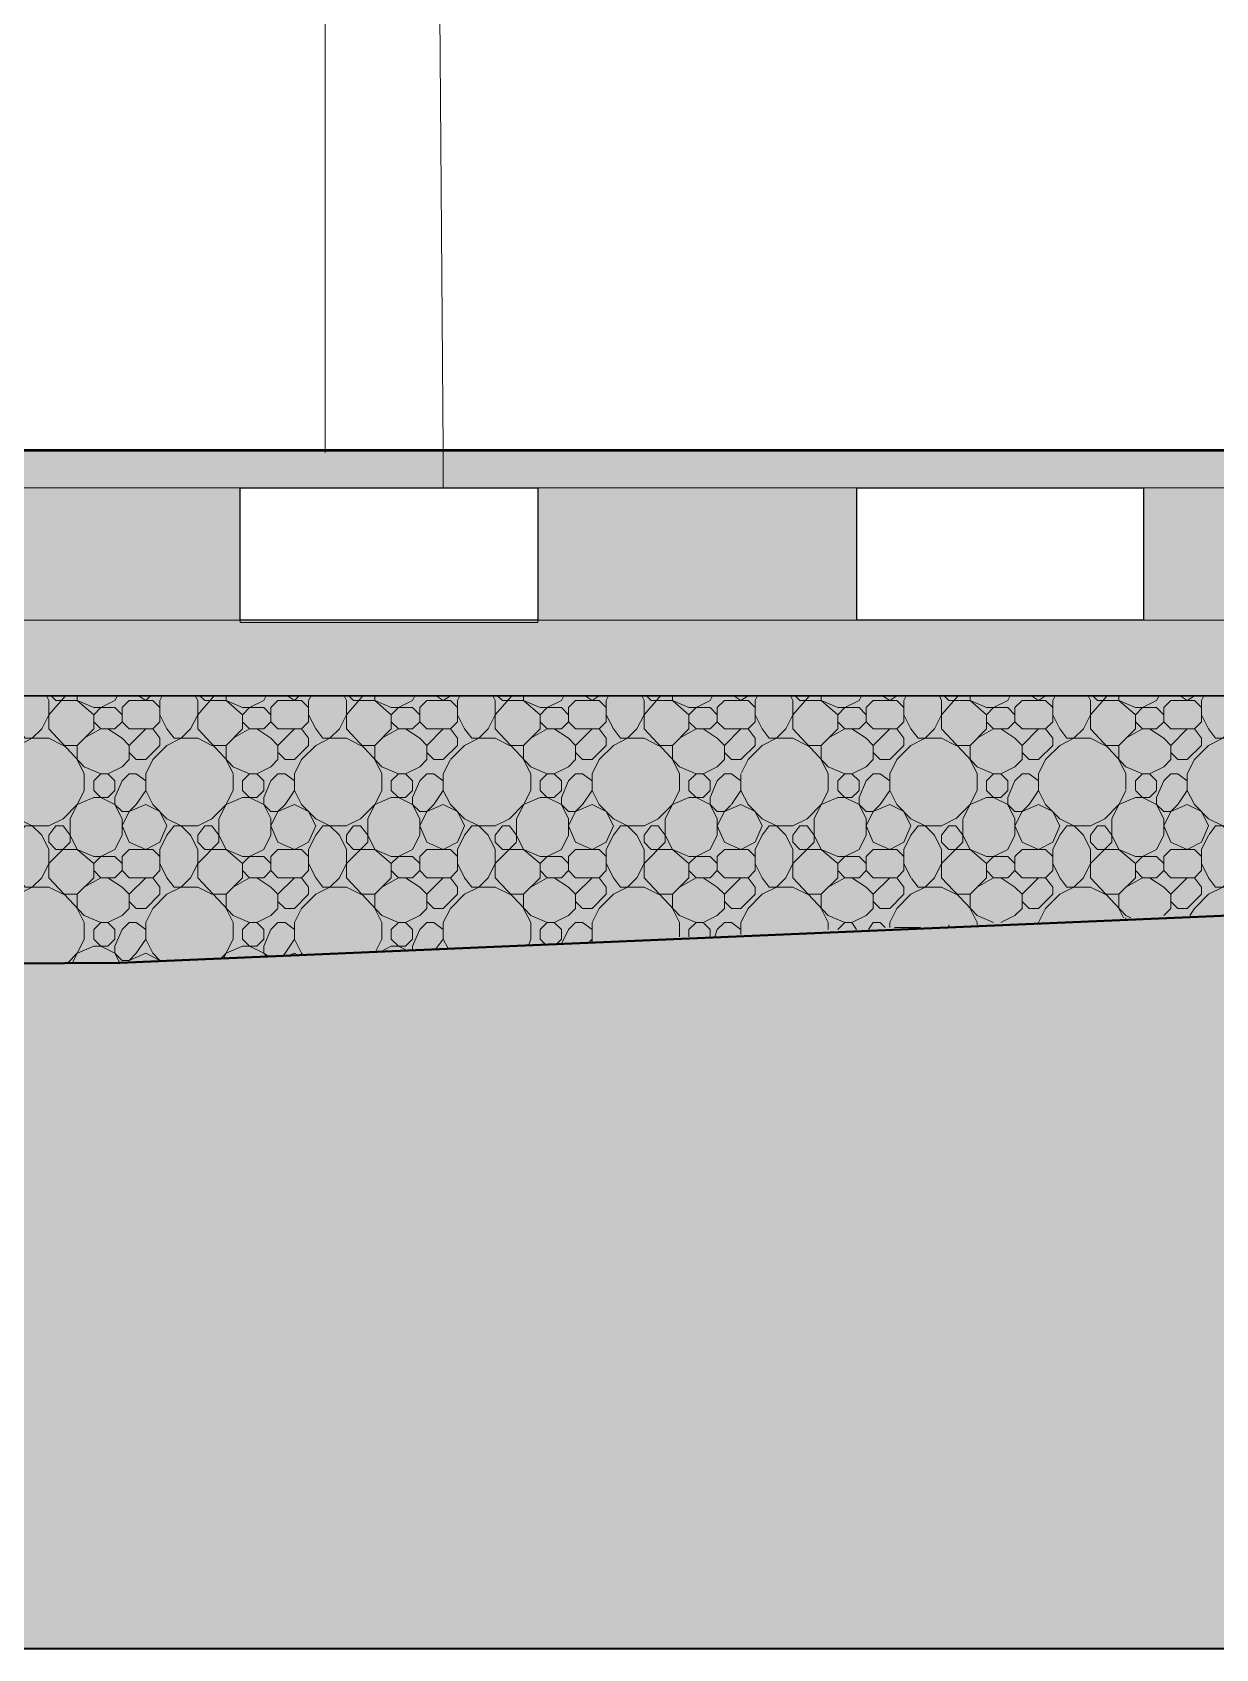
# Model space of a CAD drawing. Header units: millimetres. Extents: x 547603 to 562803, y -796635 to -788200.
# Drawn here: x 550224 to 551816, y -796635 to -794461 of the extents above; entities that cross this region are included whole.
import ezdxf

# ---------------------------------------------------------------- set-up
doc = ezdxf.new("R2010")
doc.units = ezdxf.units.MM
for name, color, linetype, lineweight in [('A-BAS-___-___-EXI', 250, 'Continuous', 35), ('A-PIS-___-___-EXI', 250, 'Continuous', 25), ('A-POR-___-___-EXI', 250, 'Continuous', 25)]:
    doc.layers.add(name, color=color, linetype=linetype, lineweight=lineweight)

msp = doc.modelspace()

# ---------------------------------------------------------------- hatches: boundary and pattern name
at = {"layer": 'A-BAS-___-___-EXI', "transparency": 33554636}
msp.add_hatch(color=9, dxfattribs=at).paths.add_polyline_path([(548775.1, -796176.3), (548775.1, -795683.7), (549296.2, -795706), (549820.6, -795715.5), (550341.7, -795712.3), (551908.3, -795645.6), (552953.8, -795610.6), (553999.2, -795578.9), (554523.5, -795572.5), (555044.7, -795575.7), (556090.1, -795601.1), (556614.5, -795597.9), (557138.8, -795588.4), (557685.3, -795588.4), (557685.3, -795184.8), (561406.4, -795184.8), (561406.4, -795632.9), (561555.8, -795632.9), (561555.8, -795035.5), (557539.2, -795035.5), (557539.2, -794597), (557138.8, -794600.1), (557138.8, -795353.3), (548777.8, -795353.3), (548771.6, -794597), (548317.3, -794600.3), (548276.2, -794622.4), (548279.4, -794819.4), (548276.2, -794933.8), (548282.6, -795022.8), (548254, -795041.8), (548257.1, -795127.6), (548257.1, -795175.3), (548263.5, -795248.4), (548269.8, -795296.1), (548260.3, -795356.4), (548260.3, -795397.7), (548266.7, -795483.5), (548276.2, -795518.5), (548263.5, -795537.6), (548257.1, -795645.6), (548273, -795680.6), (548244.4, -795747.3), (548244.4, -796176.3)])
at = {"layer": 'A-BAS-___-___-EXI', "true_color": 0xcb9898}
msp.add_hatch(color=253, dxfattribs=at).paths.add_polyline_path([(560249.5, -796634.9), (562802.5, -796634.9), (562802.5, -795250.7), (562483.7, -795286.5), (562432.8, -795242), (562210.4, -795251.6), (561860.8, -795226.1), (561555.8, -795232.5), (561555.8, -795632.9), (561406.4, -795632.9), (561406.4, -795184.8), (557685.3, -795184.8), (557685.3, -795588.4), (557138.8, -795588.4), (556614.5, -795597.9), (556090.1, -795601.1), (555044.7, -795575.7), (554523.5, -795572.5), (553999.2, -795578.9), (552953.8, -795610.6), (551908.3, -795645.6), (550341.7, -795712.3), (549820.6, -795715.5), (549258, -795704.3), (548775.1, -795683.7), (548775.1, -796176.3), (548244.4, -796176.3), (548244.4, -795849), (547907.6, -795861.7), (547729.6, -795810.8), (547602.5, -795794.9), (547602.5, -796634.9), (558051.2, -796634.9)])
at = {"layer": 'A-PIS-___-___-EXI', "true_color": 0xc19a82, "transparency": 33554636}
h = msp.add_hatch(color=33, dxfattribs=at)
h.paths.add_polyline_path([(555852.9, -795353.3), (557138.8, -795353.3), (557138.8, -795251.6), (556836.9, -795251.6), (556836.9, -795073.6), (557138.8, -795073.6), (557138.8, -795022.8), (548775.5, -795022.8), (548775.5, -795073.6), (549102.4, -795073.6), (549102.4, -795251.6), (548777, -795251.6), (548777.8, -795353.3), (553654.6, -795353.3)])
h.paths.add_polyline_path([(550503.8, -795251.6), (550503.8, -795073.6), (550904.1, -795073.6), (550904.1, -795251.6)])
h.paths.add_polyline_path([(551333.5, -795251.6), (551333.5, -795073.6), (551719, -795073.6), (551719, -795251.6), (551456.3, -795251.6)])
h.paths.add_polyline_path([(552483.5, -795251.6), (552083.1, -795251.6), (552083.1, -795073.6), (552483.5, -795073.6)])
h.paths.add_polyline_path([(553214.3, -795251.6), (552813.9, -795251.6), (552813.9, -795073.6), (553214.3, -795073.6)])
h.paths.add_polyline_path([(549772.9, -795251.6), (549372.5, -795251.6), (549372.5, -795073.6), (549772.9, -795073.6)])
h.paths.add_polyline_path([(553637, -795251.6), (553637, -795073.6), (554037.4, -795073.6), (554037.4, -795251.6), (553654.6, -795251.6)])
h.paths.add_polyline_path([(556338, -795251.6), (555937.6, -795251.6), (555937.6, -795073.6), (556338, -795073.6)])
h.paths.add_polyline_path([(555626.2, -795251.6), (555225.8, -795251.6), (555225.8, -795073.6), (555626.2, -795073.6)])
h.paths.add_polyline_path([(554835, -795251.6), (554437.7, -795251.6), (554437.7, -795073.6), (554835, -795073.6)])
h.paths.add_polyline_path([(561381, -795035.5), (561555.8, -795035.5), (561555.8, -794937), (561546.2, -794937), (561546.2, -794539.8), (561568.5, -794539.8), (561568.5, -794501.6), (561368.3, -794501.6), (561368.3, -794539.8), (561387.4, -794539.8), (561387.4, -794937), (561381, -794937)])

# ---------------------------------------------------------------- linework, layer by layer
at = {"layer": 'A-BAS-___-___-EXI', "color": 9, "lineweight": 9}
for p, q in [((550294, -795410.4), (550316.3, -795397.7)), ((550494.2, -795410.4), (550516.5, -795397.7)), ((550694.4, -795410.4), (550716.7, -795397.7)), ((550894.6, -795410.4), (550916.9, -795397.7)), ((551094.8, -795410.4), (551117.1, -795397.7)), ((551295, -795410.4), (551317.2, -795397.7)), ((551495.2, -795410.4), (551517.4, -795397.7)), ((551695.4, -795410.4), (551717.6, -795397.7)), ((550316.3, -795458.1), (550325.8, -795458.1)), ((550516.5, -795458.1), (550526, -795458.1)), ((550716.7, -795458.1), (550726.2, -795458.1)), ((550916.9, -795458.1), (550926.4, -795458.1)), ((551117.1, -795458.1), (551126.6, -795458.1)), ((551717.6, -795458.1), (551727.2, -795458.1)), ((551396.7, -795578.9), (551406.2, -795597.9)), ((550294, -795610.6), (550316.3, -795597.9)), ((550494.2, -795610.6), (550516.5, -795597.9)), ((550694.4, -795610.6), (550716.7, -795597.9)), ((550894.6, -795610.6), (550916.9, -795597.9)), ((551094.8, -795610.6), (551117.1, -795597.9)), ((551295, -795610.6), (551317.2, -795597.9)), ((551495.2, -795610.6), (551517.4, -795597.9)), ((551695.4, -795610.6), (551717.6, -795597.9)), ((550316.3, -795658.3), (550325.8, -795658.3)), ((550516.5, -795658.3), (550526, -795658.3)), ((550716.7, -795658.3), (550726.2, -795658.3)), ((551117.1, -795658.3), (551126.6, -795658.3)), ((550271.8, -795712.3), (550284.5, -795699.6)), ((550354.4, -795709.2), (550376.7, -795699.6)), ((550783.4, -795693.3), (550777, -795680.6)), ((550977.2, -795683.7), (550977.2, -795680.6))]:
    msp.add_line(p, q, dxfattribs=at)
at = {"layer": 'A-BAS-___-___-EXI', "color": 253, "lineweight": 9}
for p, q in [((551695.4, -795654.7), (551695.4, -795652)), ((551384, -795664.7), (551418.9, -795664.7)), ((551457.1, -795664.9), (551457.1, -795661.5)), ((551059.9, -795681.8), (551059.9, -795680.6))]:
    msp.add_line(p, q, dxfattribs=at)
at = {"layer": 'A-BAS-___-___-EXI', "color": 33, "lineweight": 9}
msp.add_lwpolyline([(552083.1, -795251.6), (551719, -795251.6), (551333.5, -795251.6), (550904.1, -795251.6), (550503.8, -795251.6), (549772.9, -795251.6), (549372.5, -795251.6), (549102.4, -795251.6), (548777, -795251.6), (548775.1, -795251.6)], dxfattribs=at)
at = {"layer": 'A-BAS-___-___-EXI', "color": 9, "lineweight": 9, "flags": 128}
for points in [[(550186, -795439), (550205.1, -795420), (550224.1, -795410.4), (550236.8, -795397.7), (550246.4, -795378.7), (550268.6, -795353.3)], [(550284.5, -795620.2), (550306.7, -795597.9), (550306.7, -795578.9), (550316.3, -795569.3), (550335.3, -795559.8), (550344.9, -795540.7), (550344.9, -795518.5), (550335.3, -795499.4), (550316.3, -795489.9), (550306.7, -795480.4), (550306.7, -795467.6), (550316.3, -795458.1), (550294, -795448.6), (550246.4, -795397.7), (550246.4, -795359.6), (550243.2, -795353.3)], [(550249.5, -795353.3), (550255.9, -795359.6), (550284.5, -795359.6), (550306.7, -795378.7)], [(550284.5, -795420), (550306.7, -795397.7), (550306.7, -795378.7), (550316.3, -795369.1), (550335.3, -795359.6), (550338.5, -795353.3)], [(550344.9, -795378.7), (550335.3, -795369.1), (550306.7, -795369.1), (550284.5, -795359.6), (550284.5, -795353.3)], [(550306.7, -795388.2), (550316.3, -795397.7), (550335.3, -795397.7), (550344.9, -795388.2), (550344.9, -795369.1), (550354.4, -795359.6), (550386.2, -795359.6), (550395.7, -795369.1)], [(550335.3, -795499.4), (550344.9, -795509), (550354.4, -795509), (550363.9, -795499.4), (550376.7, -795480.4), (550376.7, -795458.1), (550386.2, -795439), (550405.3, -795420), (550424.3, -795410.4), (550437, -795397.7), (550446.6, -795378.7), (550468.8, -795353.3)], [(550344.9, -795388.2), (550354.4, -795397.7), (550386.2, -795397.7), (550395.7, -795388.2), (550395.7, -795359.6), (550398.9, -795353.3)], [(550545, -795518.3), (550535.5, -795499.4), (550516.5, -795489.9), (550506.9, -795480.4), (550506.9, -795467.6), (550516.5, -795458.1), (550494.2, -795448.6), (550446.6, -795397.7), (550446.6, -795359.6), (550443.4, -795353.3)], [(550449.7, -795353.3), (550456.1, -795359.6), (550484.7, -795359.6), (550506.9, -795378.7)], [(550484.7, -795420), (550506.9, -795397.7), (550506.9, -795378.7), (550516.5, -795369.1), (550535.5, -795359.6), (550538.7, -795353.3)], [(550545.1, -795378.7), (550535.5, -795369.1), (550506.9, -795369.1), (550484.7, -795359.6), (550484.7, -795353.3)], [(550506.9, -795388.2), (550516.5, -795397.7), (550535.5, -795397.7), (550545.1, -795388.2), (550554.6, -795397.7), (550586.4, -795397.7), (550595.9, -795388.2), (550595.9, -795359.6), (550599.1, -795353.3)], [(550576.8, -795467.6), (550564.1, -795458.1), (550554.6, -795458.1), (550545.1, -795467.6), (550535.5, -795489.9), (550535.5, -795499.4), (550545.1, -795509), (550554.6, -795509), (550564.1, -795499.4), (550576.8, -795480.4), (550576.8, -795458.1), (550586.4, -795439), (550605.4, -795420), (550624.5, -795410.4), (550637.2, -795397.7), (550646.8, -795378.7), (550669, -795353.3)], [(550545.1, -795388.2), (550545.1, -795369.1), (550554.6, -795359.6), (550586.4, -795359.6), (550595.9, -795369.1)], [(550684.9, -795620.2), (550707.1, -795597.9), (550707.1, -795578.9), (550716.7, -795569.3), (550735.7, -795559.8), (550745.3, -795540.7), (550745.3, -795518.5), (550735.7, -795499.4), (550716.7, -795489.9), (550707.1, -795480.4), (550707.1, -795467.6), (550716.7, -795458.1), (550694.4, -795448.6), (550646.8, -795397.7), (550646.8, -795359.6), (550643.6, -795353.3)], [(550649.9, -795353.3), (550656.3, -795359.6), (550684.9, -795359.6), (550707.1, -795378.7)], [(550684.9, -795420), (550707.1, -795397.7), (550707.1, -795378.7), (550716.7, -795369.1), (550735.7, -795359.6), (550738.9, -795353.3)], [(550745.3, -795378.7), (550735.7, -795369.1), (550707.1, -795369.1), (550684.9, -795359.6), (550684.9, -795353.3)], [(550707.1, -795388.2), (550716.7, -795397.7), (550735.7, -795397.7), (550745.3, -795388.2), (550745.3, -795369.1), (550754.8, -795359.6), (550786.6, -795359.6), (550796.1, -795369.1)], [(550745.3, -795388.2), (550754.8, -795397.7), (550786.6, -795397.7), (550796.1, -795388.2), (550796.1, -795359.6), (550799.3, -795353.3)], [(550786.6, -795439), (550805.6, -795420), (550824.7, -795410.4), (550837.4, -795397.7), (550847, -795378.7), (550869.2, -795353.3)], [(550885.1, -795620.2), (550907.3, -795597.9), (550907.3, -795578.9), (550916.9, -795569.3), (550935.9, -795559.8), (550945.5, -795540.7), (550945.5, -795518.5), (550935.9, -795499.4), (550916.9, -795489.9), (550907.3, -795480.4), (550907.3, -795467.6), (550916.9, -795458.1), (550894.6, -795448.6), (550847, -795397.7), (550847, -795359.6), (550843.8, -795353.3)], [(550850.1, -795353.3), (550856.5, -795359.6), (550885.1, -795359.6), (550907.3, -795378.7)], [(550885.1, -795420), (550907.3, -795397.7), (550907.3, -795378.7), (550916.9, -795369.1), (550935.9, -795359.6), (550939.1, -795353.3)], [(550945.5, -795378.7), (550935.9, -795369.1), (550907.3, -795369.1), (550885.1, -795359.6), (550885.1, -795353.3)], [(550907.3, -795388.2), (550916.9, -795397.7), (550935.9, -795397.7), (550945.5, -795388.2), (550955, -795397.7), (550986.8, -795397.7), (550996.3, -795388.2), (550996.3, -795359.6), (550999.5, -795353.3)], [(550977.2, -795467.6), (550964.5, -795458.1), (550955, -795458.1), (550945.5, -795467.6), (550935.9, -795489.9), (550935.9, -795499.4), (550945.5, -795509), (550955, -795509), (550964.5, -795499.4), (550977.2, -795480.4), (550977.2, -795458.1), (550986.8, -795439), (551005.8, -795420), (551024.9, -795410.4), (551037.6, -795397.7), (551047.1, -795378.7), (551069.4, -795353.3)], [(550945.5, -795388.2), (550945.5, -795369.1), (550955, -795359.6), (550986.8, -795359.6), (550996.3, -795369.1)], [(551085.3, -795620.2), (551107.5, -795597.9), (551107.5, -795578.9), (551117.1, -795569.3), (551136.1, -795559.8), (551145.7, -795540.7), (551145.7, -795518.5), (551136.1, -795499.4), (551117.1, -795489.9), (551107.5, -795480.4), (551107.5, -795467.6), (551117.1, -795458.1), (551094.8, -795448.6), (551047.1, -795397.7), (551047.1, -795359.6), (551044, -795353.3)], [(551050.3, -795353.3), (551056.7, -795359.6), (551085.3, -795359.6), (551107.5, -795378.7)], [(551085.3, -795420), (551107.5, -795397.7), (551107.5, -795378.7), (551117.1, -795369.1), (551136.1, -795359.6), (551139.3, -795353.3)], [(551145.7, -795378.7), (551136.1, -795369.1), (551107.5, -795369.1), (551085.3, -795359.6), (551085.3, -795353.3)], [(551107.5, -795388.2), (551117.1, -795397.7), (551136.1, -795397.7), (551145.7, -795388.2), (551145.7, -795369.1), (551155.2, -795359.6), (551187, -795359.6), (551196.5, -795369.1)], [(551145.7, -795388.2), (551155.2, -795397.7), (551187, -795397.7), (551196.5, -795388.2), (551196.5, -795359.6), (551199.7, -795353.3)], [(551178, -795457), (551187, -795439), (551206, -795420), (551225.1, -795410.4), (551237.8, -795397.7), (551247.3, -795378.7), (551269.6, -795353.3)], [(551326.8, -795458.1), (551317.2, -795458.1), (551295, -795448.6), (551247.3, -795397.7), (551247.3, -795359.6), (551244.2, -795353.3)], [(551250.5, -795353.3), (551256.9, -795359.6), (551285.5, -795359.6), (551307.7, -795378.7)], [(551285.5, -795420), (551307.7, -795397.7), (551307.7, -795378.7), (551317.2, -795369.1), (551336.3, -795359.6), (551339.5, -795353.3)], [(551345.8, -795378.7), (551336.3, -795369.1), (551307.7, -795369.1), (551285.5, -795359.6), (551285.5, -795353.3)], [(551307.7, -795388.2), (551317.2, -795397.7), (551336.3, -795397.7), (551345.8, -795388.2), (551345.8, -795369.1), (551355.4, -795359.6), (551387.2, -795359.6), (551396.7, -795369.1)], [(551377.6, -795467.6), (551364.9, -795458.1), (551355.4, -795458.1), (551345.8, -795467.6), (551336.3, -795489.9), (551336.3, -795499.4), (551345.8, -795509), (551355.4, -795509), (551364.9, -795499.4), (551377.6, -795480.4), (551377.6, -795458.1), (551387.2, -795439), (551406.2, -795420), (551425.3, -795410.4), (551438, -795397.7), (551447.5, -795378.7), (551469.8, -795353.3)], [(551345.8, -795388.2), (551355.4, -795397.7), (551387.2, -795397.7), (551396.7, -795388.2), (551396.7, -795359.6), (551399.9, -795353.3)], [(551527, -795458.1), (551517.4, -795458.1), (551495.2, -795448.6), (551447.5, -795397.7), (551447.5, -795359.6), (551444.4, -795353.3)], [(551450.7, -795353.3), (551457.1, -795359.6), (551485.7, -795359.6), (551507.9, -795378.7)], [(551485.7, -795420), (551507.9, -795397.7), (551507.9, -795378.7), (551517.4, -795369.1), (551536.5, -795359.6), (551539.7, -795353.3)], [(551546, -795378.7), (551536.5, -795369.1), (551507.9, -795369.1), (551485.7, -795359.6), (551485.7, -795353.3)], [(551507.9, -795388.2), (551517.4, -795397.7), (551536.5, -795397.7), (551546, -795388.2), (551546, -795369.1), (551555.6, -795359.6), (551587.4, -795359.6), (551596.9, -795369.1)], [(551577.8, -795467.6), (551565.1, -795458.1), (551555.6, -795458.1), (551546, -795467.6), (551536.5, -795489.9), (551536.5, -795499.4), (551546, -795509), (551555.6, -795509), (551565.1, -795499.4), (551577.8, -795480.4), (551577.8, -795458.1), (551587.4, -795439), (551606.4, -795420), (551625.5, -795410.4), (551638.2, -795397.7), (551647.7, -795378.7), (551670, -795353.3)], [(551546, -795388.2), (551555.6, -795397.7), (551587.4, -795397.7), (551596.9, -795388.2), (551596.9, -795359.6), (551600.1, -795353.3)], [(551708.1, -795479.9), (551708.1, -795467.6), (551717.6, -795458.1), (551695.4, -795448.6), (551647.7, -795397.7), (551647.7, -795359.6), (551644.6, -795353.3)], [(551650.9, -795353.3), (551657.3, -795359.6), (551685.9, -795359.6), (551708.1, -795378.7)], [(551685.9, -795420), (551708.1, -795397.7), (551708.1, -795378.7), (551717.6, -795369.1), (551736.7, -795359.6), (551739.9, -795353.3)], [(551746.2, -795378.7), (551736.7, -795369.1), (551708.1, -795369.1), (551685.9, -795359.6), (551685.9, -795353.3)], [(551708.1, -795388.2), (551717.6, -795397.7), (551736.7, -795397.7), (551746.2, -795388.2), (551746.2, -795369.1), (551755.8, -795359.6), (551787.5, -795359.6), (551797.1, -795369.1)], [(551778, -795467.6), (551765.3, -795458.1), (551755.8, -795458.1), (551746.2, -795467.6), (551736.7, -795489.9), (551736.7, -795499.4), (551746.2, -795509), (551755.8, -795509), (551765.3, -795499.4), (551778, -795480.4), (551778, -795458.1), (551787.5, -795439), (551806.6, -795420), (551825.7, -795410.4), (551838.4, -795397.7), (551847.9, -795378.7), (551873.3, -795353.3)], [(551746.2, -795388.2), (551755.8, -795397.7), (551787.5, -795397.7), (551797.1, -795388.2), (551797.1, -795359.6), (551800.3, -795353.3)], [(550143.5, -795713.5), (550135.1, -795699.6), (550144.7, -795709.2), (550154.2, -795709.2), (550163.7, -795699.6), (550176.5, -795680.6), (550176.5, -795658.3), (550186, -795639.2), (550205.1, -795620.2), (550224.1, -795610.6), (550236.8, -795597.9), (550246.4, -795578.9), (550275, -795550.3), (550275, -795518.5), (550294, -795480.4), (550294, -795458.1), (550284.5, -795439), (550284.5, -795420), (550265.4, -795420), (550246.4, -795410.4), (550214.6, -795410.4), (550205.1, -795397.7), (550195.5, -795378.7)], [(550395.7, -795378.7), (550405.3, -795397.7), (550414.8, -795410.4), (550446.6, -795410.4), (550465.6, -795420), (550484.7, -795420), (550484.7, -795439), (550494.2, -795458.1)], [(550588.6, -795701.9), (550586.4, -795699.6), (550576.8, -795680.6), (550576.8, -795658.3), (550586.4, -795639.2), (550605.4, -795620.2), (550624.5, -795610.6), (550637.2, -795597.9), (550646.8, -795578.9), (550675.4, -795550.3), (550675.4, -795518.5), (550694.4, -795480.4), (550694.4, -795458.1), (550684.9, -795439), (550684.9, -795420), (550665.8, -795420), (550646.8, -795410.4), (550615, -795410.4), (550605.4, -795397.7), (550595.9, -795378.7)], [(550875.6, -795549.2), (550875.6, -795518.5), (550894.6, -795480.4), (550894.6, -795458.1), (550885.1, -795439), (550885.1, -795420), (550866, -795420), (550847, -795410.4), (550815.2, -795410.4), (550805.6, -795397.7), (550796.1, -795378.7)], [(550974.1, -795683.7), (550977.2, -795680.6), (550977.2, -795658.3), (550986.8, -795639.2), (551005.8, -795620.2), (551024.9, -795610.6), (551037.6, -795597.9), (551047.1, -795578.9), (551075.7, -795550.3), (551075.7, -795518.5), (551094.8, -795480.4), (551094.8, -795458.1), (551085.3, -795439), (551085.3, -795420), (551066.2, -795420), (551047.1, -795410.4), (551015.4, -795410.4), (551005.8, -795397.7), (550996.3, -795378.7)], [(551177.4, -795674.2), (551177.4, -795658.3), (551187, -795639.2), (551206, -795620.2), (551225.1, -795610.6), (551237.8, -795597.9), (551247.3, -795578.9), (551275.9, -795550.3), (551275.9, -795518.5), (551295, -795480.4), (551295, -795458.1), (551285.5, -795439), (551285.5, -795420), (551266.4, -795420), (551247.3, -795410.4), (551215.6, -795410.4), (551206, -795397.7), (551196.5, -795378.7)], [(551476.1, -795518.5), (551495.2, -795480.4), (551495.2, -795458.1), (551485.7, -795439), (551485.7, -795420), (551466.6, -795420), (551447.5, -795410.4), (551415.8, -795410.4), (551406.2, -795397.7), (551396.7, -795378.7)], [(551695.4, -795479.3), (551695.4, -795458.1), (551685.9, -795439), (551685.9, -795420), (551666.8, -795420), (551647.7, -795410.4), (551616, -795410.4), (551606.4, -795397.7), (551596.9, -795378.7)], [(551781.2, -795648.8), (551787.5, -795639.2), (551806.6, -795620.2), (551825.7, -795610.6), (551838.4, -795597.9), (551847.9, -795578.9), (551876.5, -795550.3), (551876.5, -795518.5), (551895.6, -795480.4), (551895.6, -795458.1), (551886.1, -795439), (551886.1, -795420), (551867, -795420), (551847.9, -795410.4), (551816.1, -795410.4), (551806.6, -795397.7), (551797.1, -795378.7)], [(550144.7, -795588.4), (550154.2, -795597.9), (550186, -795597.9), (550195.5, -795588.4), (550195.5, -795559.8), (550205.1, -795540.7), (550214.6, -795528), (550246.4, -795528), (550265.4, -795518.5), (550284.5, -795499.4), (550306.7, -795489.9), (550325.8, -795489.9), (550335.3, -795480.4), (550335.3, -795467.6), (550325.8, -795458.1), (550344.9, -795448.6), (550354.4, -795439), (550354.4, -795420), (550376.7, -795397.7)], [(550306.7, -795588.4), (550316.3, -795597.9), (550335.3, -795597.9), (550344.9, -795588.4), (550354.4, -795597.9), (550386.2, -795597.9), (550395.7, -795588.4), (550395.7, -795559.8), (550405.3, -795540.7), (550414.8, -795528), (550446.6, -795528), (550465.6, -795518.5), (550484.7, -795499.4), (550506.9, -795489.9), (550526, -795489.9), (550535.5, -795480.4), (550535.5, -795467.6), (550526, -795458.1), (550545.1, -795448.6), (550554.6, -795439), (550554.6, -795420), (550576.8, -795397.7)], [(550354.4, -795420), (550344.9, -795410.4), (550325.8, -795397.7)], [(550354.4, -795429.5), (550363.9, -795439), (550376.7, -795439), (550395.7, -795420), (550395.7, -795410.4), (550386.2, -795397.7)], [(550554.6, -795420), (550545.1, -795410.4), (550526, -795397.7)], [(550555.1, -795430), (550564.1, -795439), (550576.8, -795439), (550595.9, -795420), (550595.9, -795410.4), (550586.4, -795397.7)], [(550707.1, -795588.4), (550716.7, -795597.9), (550735.7, -795597.9), (550745.3, -795588.4), (550754.8, -795597.9), (550786.6, -795597.9), (550796.1, -795588.4), (550796.1, -795559.8), (550805.6, -795540.7), (550815.2, -795528), (550847, -795528), (550866, -795518.5), (550885.1, -795499.4), (550907.3, -795489.9), (550926.4, -795489.9), (550935.9, -795480.4), (550935.9, -795467.6), (550926.4, -795458.1), (550945.5, -795448.6), (550955, -795439), (550955, -795420), (550977.2, -795397.7)], [(550754.8, -795420), (550745.3, -795410.4), (550726.2, -795397.7)], [(550754.8, -795429.5), (550764.3, -795439), (550777, -795439), (550796.1, -795420), (550796.1, -795410.4), (550786.6, -795397.7)], [(550754.8, -795438.7), (550754.8, -795420), (550777, -795397.7)], [(550955, -795420), (550945.5, -795410.4), (550926.4, -795397.7)], [(550955, -795429.5), (550964.5, -795439), (550977.2, -795439), (550996.3, -795420), (550996.3, -795410.4), (550986.8, -795397.7)], [(550996.3, -795559.8), (551005.8, -795540.7), (551015.4, -795528), (551047.1, -795528), (551066.2, -795518.5), (551085.3, -795499.4), (551107.5, -795489.9), (551126.6, -795489.9), (551136.1, -795480.4), (551136.1, -795467.6), (551126.6, -795458.1), (551145.7, -795448.6), (551155.2, -795439), (551155.2, -795420), (551177.4, -795397.7)], [(551107.5, -795588.4), (551117.1, -795597.9), (551136.1, -795597.9), (551145.7, -795588.4), (551155.2, -795597.9), (551187, -795597.9), (551196.5, -795588.4), (551196.5, -795559.8), (551206, -795540.7), (551215.6, -795528), (551247.3, -795528), (551266.4, -795518.5), (551285.5, -795499.4), (551307.7, -795489.9), (551326.8, -795489.9), (551336.3, -795480.4), (551336.3, -795467.6), (551326.8, -795458.1), (551345.8, -795448.6), (551355.4, -795439), (551355.4, -795420), (551377.6, -795397.7)], [(551155.2, -795420), (551145.7, -795410.4), (551126.6, -795397.7)], [(551155.2, -795429.5), (551164.7, -795439), (551177.4, -795439), (551196.5, -795420), (551196.5, -795410.4), (551187, -795397.7)], [(551355.4, -795420), (551345.8, -795410.4), (551326.8, -795397.7)], [(551355.4, -795429.5), (551364.9, -795439), (551377.6, -795439), (551396.7, -795420), (551396.7, -795410.4), (551387.2, -795397.7)], [(551466.6, -795518.5), (551485.7, -795499.4), (551507.9, -795489.9), (551527, -795489.9), (551536.5, -795480.4), (551536.5, -795467.6), (551527, -795458.1), (551546, -795448.6), (551555.6, -795439), (551555.6, -795420), (551577.8, -795397.7)], [(551555.6, -795420), (551546, -795410.4), (551527, -795397.7)], [(551555.6, -795429.5), (551565.1, -795439), (551577.8, -795439), (551596.9, -795420), (551596.9, -795410.4), (551587.4, -795397.7)], [(551736.7, -795480.4), (551736.7, -795467.6), (551727.2, -795458.1), (551746.2, -795448.6), (551755.8, -795439), (551755.8, -795420), (551778, -795397.7)], [(551755.8, -795420), (551746.2, -795410.4), (551727.2, -795397.7)], [(551755.8, -795429.5), (551765.3, -795439), (551778, -795439), (551797.1, -795420), (551797.1, -795410.4), (551787.5, -795397.7)], [(550647.2, -795527.8), (550665.8, -795518.5), (550684.9, -795499.4), (550707.1, -795489.9), (550726.2, -795489.9), (550735.7, -795480.4), (550735.7, -795467.6), (550726.2, -795458.1), (550745.3, -795448.6), (550754.8, -795439)], [(550376.7, -795467.6), (550363.9, -795458.1), (550354.4, -795458.1), (550344.9, -795467.6), (550335.3, -795489.9), (550335.3, -795498.7)], [(550376.7, -795680.6), (550376.7, -795658.3), (550386.2, -795639.2), (550405.3, -795620.2), (550424.3, -795610.6), (550437, -795597.9), (550446.6, -795578.9), (550475.2, -795550.3), (550475.2, -795518.5), (550494.2, -795480.4), (550494.2, -795459)], [(550777, -795467.6), (550764.3, -795458.1), (550754.8, -795458.1), (550745.3, -795467.6), (550735.7, -795489.9), (550735.7, -795499.4), (550745.3, -795509), (550754.8, -795509), (550764.3, -795499.4), (550777, -795480.4), (550777, -795458.1), (550786.1, -795440)], [(551177.4, -795467.6), (551164.7, -795458.1), (551155.2, -795458.1), (551145.7, -795467.6), (551136.1, -795489.9), (551136.1, -795498.6)], [(551164.7, -795499.4), (551177.4, -795480.4), (551177.4, -795458.1)], [(551285.5, -795620.2), (551307.7, -795597.9), (551307.7, -795578.9), (551317.2, -795569.3), (551336.3, -795559.8), (551345.8, -795540.7), (551345.8, -795518.5), (551336.3, -795499.4), (551317.2, -795489.9), (551307.7, -795480.4), (551307.7, -795467.6), (551317.2, -795458.1)], [(551485.7, -795620.2), (551507.9, -795597.9), (551507.9, -795578.9), (551517.4, -795569.3), (551536.5, -795559.8), (551546, -795540.7), (551546, -795518.5), (551536.5, -795499.4), (551517.4, -795489.9), (551507.9, -795480.4), (551507.9, -795467.6), (551517.4, -795458.1)], [(550176.5, -795480.4), (550186, -795499.4), (550205.1, -795518.5), (550224.1, -795528), (550236.8, -795540.7), (550246.4, -795559.8), (550246.4, -795597.9), (550294, -795648.8), (550316.3, -795658.3), (550306.7, -795667.8), (550306.7, -795680.6), (550316.3, -795690.1), (550335.3, -795699.6), (550335.3, -795690.1), (550344.9, -795667.8), (550354.4, -795658.3), (550363.9, -795658.3), (550376.7, -795667.8)], [(550538.7, -795702.8), (550535.5, -795699.6), (550516.5, -795690.1), (550506.9, -795680.6), (550506.9, -795667.8), (550516.5, -795658.3), (550494.2, -795648.8), (550446.6, -795597.9), (550446.6, -795559.8), (550437, -795540.7), (550424.3, -795528), (550405.3, -795518.5), (550386.2, -795499.4), (550376.7, -795480.4)], [(550728.3, -795695.9), (550716.7, -795690.1), (550707.1, -795680.6), (550707.1, -795667.8), (550716.7, -795658.3), (550694.4, -795648.8), (550646.8, -795597.9), (550646.8, -795559.8), (550637.2, -795540.7), (550624.5, -795528), (550605.4, -795518.5), (550586.4, -795499.4), (550576.8, -795480.4)], [(550926.4, -795658.3), (550916.9, -795658.3), (550894.6, -795648.8), (550847, -795597.9), (550847, -795559.8), (550837.4, -795540.7), (550824.7, -795528), (550805.6, -795518.5), (550786.6, -795499.4), (550777, -795480.4)], [(551107.5, -795677.4), (551107.5, -795667.8), (551117.1, -795658.3), (551094.8, -795648.8), (551047.1, -795597.9), (551047.1, -795559.8), (551037.6, -795540.7), (551024.9, -795528), (551005.8, -795518.5), (550986.8, -795499.4), (550977.2, -795480.4)], [(551317.2, -795658.3), (551295, -795648.8), (551247.3, -795597.9), (551247.3, -795559.8), (551237.8, -795540.7), (551225.1, -795528), (551206, -795518.5), (551187, -795499.4), (551177.4, -795480.4)], [(551517.4, -795658.3), (551495.2, -795648.8), (551447.5, -795597.9), (551447.5, -795559.8), (551438, -795540.7), (551425.3, -795528), (551406.2, -795518.5), (551387.2, -795499.4), (551377.6, -795480.4)], [(551577.8, -795659.7), (551577.8, -795658.3), (551587.4, -795639.2), (551606.4, -795620.2), (551625.5, -795610.6), (551638.2, -795597.9), (551647.7, -795578.9), (551676.3, -795550.3), (551676.3, -795518.5), (551695.4, -795480.4)], [(551625.5, -795528), (551606.4, -795518.5), (551587.4, -795499.4), (551577.8, -795480.4)], [(551616, -795528), (551647.7, -795528), (551666.8, -795518.5), (551685.9, -795499.4), (551708.1, -795489.9), (551727.2, -795489.9), (551736, -795481.1)], [(551685.9, -795620.2), (551708.1, -795597.9), (551708.1, -795578.9), (551717.6, -795569.3), (551736.7, -795559.8), (551746.2, -795540.7), (551746.2, -795518.5), (551736.7, -795499.4), (551717.6, -795489.9), (551708.1, -795480.4)], [(551892.4, -795645.6), (551847.9, -795597.9), (551847.9, -795559.8), (551838.4, -795540.7), (551825.7, -795528), (551806.6, -795518.5), (551787.5, -795499.4), (551778, -795480.4)], [(550376.7, -795499.4), (550395.7, -795509), (550405.3, -795528), (550395.7, -795550.3), (550376.7, -795559.8), (550354.4, -795550.3), (550344.9, -795528), (550354.4, -795509), (550376.7, -795499.4), (550395.7, -795509)], [(550595.9, -795509), (550576.8, -795499.4), (550595.9, -795509), (550605.4, -795528), (550595.9, -795550.3), (550576.8, -795559.8), (550554.6, -795550.3), (550545.1, -795528), (550554.6, -795509), (550576.8, -795499.4)], [(550777, -795499.4), (550796.1, -795509), (550805.6, -795528), (550796.1, -795550.3), (550777, -795559.8), (550754.8, -795550.3), (550745.3, -795528), (550754.8, -795509), (550777, -795499.4), (550796.1, -795509)], [(550996.3, -795509), (550977.2, -795499.4), (550996.3, -795509), (551005.8, -795528), (550996.3, -795550.3), (550977.2, -795559.8), (550955, -795550.3), (550945.5, -795528), (550955, -795509), (550977.2, -795499.4)], [(551136.1, -795499.4), (551145.7, -795509), (551155.2, -795509), (551163.8, -795500.3)], [(551177.4, -795499.4), (551196.5, -795509), (551206, -795528), (551196.5, -795550.3), (551177.4, -795559.8), (551155.2, -795550.3), (551145.7, -795528), (551155.2, -795509), (551177.4, -795499.4), (551196.5, -795509)], [(551396.7, -795509), (551377.6, -795499.4), (551396.7, -795509), (551406.2, -795528), (551396.7, -795550.3), (551377.6, -795559.8), (551355.4, -795550.3), (551345.8, -795528), (551355.4, -795509), (551377.6, -795499.4)], [(551606.4, -795528), (551596.9, -795550.3), (551577.8, -795559.8), (551555.6, -795550.3), (551546, -795528), (551555.6, -795509), (551577.8, -795499.4)], [(551596.9, -795509), (551577.8, -795499.4), (551596.9, -795509), (551606.2, -795527.6)], [(551797.1, -795509), (551778, -795499.4), (551797.1, -795509), (551806.6, -795528), (551797.1, -795550.3), (551778, -795559.8), (551755.8, -795550.3), (551746.2, -795528), (551755.8, -795509), (551778, -795499.4)], [(551807.2, -795540), (551816.1, -795528), (551847.9, -795528), (551867, -795518.5), (551886.1, -795499.4), (551908.3, -795489.9), (551927.4, -795489.9)], [(550484.7, -795620.2), (550506.9, -795597.9), (550506.9, -795578.9), (550516.5, -795569.3), (550535.5, -795559.8), (550545.1, -795540.7), (550545.1, -795518.5)], [(551377.6, -795664.7), (551377.6, -795658.3), (551387.2, -795639.2), (551406.2, -795620.2), (551425.3, -795610.6), (551438, -795597.9), (551447.5, -795578.9), (551476.1, -795550.3), (551476.1, -795519.6)], [(551388.1, -795597), (551396.7, -795588.4), (551396.7, -795559.8), (551406.2, -795540.7), (551415.8, -795528), (551447.5, -795528), (551465.7, -795518.9)], [(550306.7, -795578.9), (550284.5, -795559.8), (550255.9, -795559.8), (550246.4, -795550.3), (550246.4, -795540.7), (550255.9, -795528), (550265.4, -795528), (550275, -795540.7), (550284.5, -795559.8), (550306.7, -795569.3), (550335.3, -795569.3), (550344.9, -795578.9)], [(550506.9, -795578.9), (550484.7, -795559.8), (550456.1, -795559.8), (550446.6, -795550.3), (550446.6, -795540.7), (550456.1, -795528), (550465.6, -795528), (550475.2, -795540.7), (550484.7, -795559.8), (550506.9, -795569.3), (550535.5, -795569.3), (550545.1, -795578.9)], [(550545.1, -795588.4), (550554.6, -795597.9), (550586.4, -795597.9), (550595.9, -795588.4), (550595.9, -795559.8), (550605.4, -795540.7), (550615, -795528), (550646.8, -795528)], [(550707.1, -795578.9), (550684.9, -795559.8), (550656.3, -795559.8), (550646.8, -795550.3), (550646.8, -795540.7), (550655.8, -795528.6)], [(550656.3, -795528), (550665.8, -795528), (550675.4, -795540.7), (550684.9, -795559.8), (550707.1, -795569.3), (550735.7, -795569.3), (550745.3, -795578.9)], [(550907.3, -795578.9), (550885.1, -795559.8), (550856.5, -795559.8), (550847, -795550.3), (550847, -795540.7), (550856.5, -795528), (550866, -795528), (550875.6, -795540.7), (550885.1, -795559.8), (550907.3, -795569.3), (550935.9, -795569.3), (550945.5, -795578.9)], [(551107.5, -795578.9), (551085.3, -795559.8), (551056.7, -795559.8), (551047.1, -795550.3), (551047.1, -795540.7), (551056.7, -795528), (551066.2, -795528), (551075.7, -795540.7), (551085.3, -795559.8), (551107.5, -795569.3), (551136.1, -795569.3), (551145.7, -795578.9)], [(551307.7, -795578.9), (551285.5, -795559.8), (551256.9, -795559.8), (551247.3, -795550.3), (551247.3, -795540.7), (551256.9, -795528), (551266.4, -795528), (551275.9, -795540.7), (551285.5, -795559.8), (551307.7, -795569.3), (551336.3, -795569.3), (551345.8, -795578.9)], [(551507.9, -795578.9), (551485.7, -795559.8), (551457.1, -795559.8), (551447.5, -795550.3), (551447.5, -795540.7), (551457.1, -795528), (551466.6, -795528), (551476.1, -795540.7), (551485.7, -795559.8), (551507.9, -795569.3), (551536.5, -795569.3), (551546, -795578.9)], [(551546, -795588.4), (551555.6, -795597.9), (551587.4, -795597.9), (551596.9, -795588.4), (551596.9, -795559.8), (551606.4, -795540.7), (551615.8, -795528.2)], [(551701.8, -795652), (551695.4, -795648.8), (551647.7, -795597.9), (551647.7, -795559.8), (551638.2, -795540.7), (551626.3, -795528.8)], [(551708.1, -795578.9), (551685.9, -795559.8), (551657.3, -795559.8), (551647.7, -795550.3), (551647.7, -795540.7), (551657.3, -795528), (551666.8, -795528), (551676.3, -795540.7), (551685.9, -795559.8), (551708.1, -795569.3), (551736.7, -795569.3), (551746.2, -795578.9)], [(551708.1, -795588.4), (551717.6, -795597.9), (551736.7, -795597.9), (551746.2, -795588.4), (551755.8, -795597.9), (551787.5, -795597.9), (551797.1, -795588.4), (551797.1, -795559.8), (551806.6, -795540.7)], [(550344.9, -795588.4), (550344.9, -795569.3), (550354.4, -795559.8), (550386.2, -795559.8), (550395.7, -795569.3)], [(550506.9, -795588.4), (550516.5, -795597.9), (550535.5, -795597.9), (550545.1, -795588.4), (550545.1, -795569.3), (550554.6, -795559.8), (550586.4, -795559.8), (550595.9, -795569.3)], [(550745.3, -795588.4), (550745.3, -795569.3), (550754.8, -795559.8), (550786.6, -795559.8), (550796.1, -795569.3)], [(550767.5, -795693.3), (550777, -795680.6), (550777, -795658.3), (550786.6, -795639.2), (550805.6, -795620.2), (550824.7, -795610.6), (550837.4, -795597.9), (550847, -795578.9), (550875.6, -795550.3)], [(550907.3, -795588.4), (550916.9, -795597.9), (550935.9, -795597.9), (550945.5, -795588.4), (550945.5, -795569.3), (550955, -795559.8), (550986.8, -795559.8), (550996.3, -795569.3)], [(550945.5, -795588.4), (550955, -795597.9), (550986.8, -795597.9), (550996.3, -795588.4), (550996.3, -795560.4)], [(551145.7, -795588.4), (551145.7, -795569.3), (551155.2, -795559.8), (551187, -795559.8), (551196.5, -795569.3)], [(551345.8, -795588.4), (551345.8, -795569.3), (551355.4, -795559.8), (551387.2, -795559.8), (551396.7, -795569.3)], [(551507.9, -795588.4), (551517.4, -795597.9), (551536.5, -795597.9), (551546, -795588.4), (551546, -795569.3), (551555.6, -795559.8), (551587.4, -795559.8), (551596.9, -795569.3)], [(551746.2, -795588.4), (551746.2, -795569.3), (551755.8, -795559.8), (551787.5, -795559.8), (551797.1, -795569.3)], [(550278.1, -795712.3), (550294, -795680.6), (550294, -795658.3), (550284.5, -795639.2), (550284.5, -795620.2), (550265.4, -795620.2), (550246.4, -795610.6), (550214.6, -795610.6), (550205.1, -795597.9), (550195.5, -795578.9)], [(550481.5, -795706), (550494.2, -795680.6), (550494.2, -795658.3), (550484.7, -795639.2), (550484.7, -795620.2), (550465.6, -795620.2), (550446.6, -795610.6), (550414.8, -795610.6), (550405.3, -795597.9), (550395.7, -795578.9)], [(550685.8, -795697.7), (550694.4, -795680.6), (550694.4, -795658.3), (550684.9, -795639.2), (550684.9, -795620.2), (550665.8, -795620.2), (550646.8, -795610.6), (550615, -795610.6), (550605.4, -795597.9), (550595.9, -795578.9)], [(550891.8, -795689), (550894.6, -795680.6), (550894.6, -795658.3), (550885.1, -795639.2), (550885.1, -795620.2), (550866, -795620.2), (550847, -795610.6), (550815.2, -795610.6), (550805.6, -795597.9), (550796.1, -795578.9)], [(550996.3, -795578.9), (551005.8, -795597.9), (551015.4, -795610.6), (551047.1, -795610.6), (551066.2, -795620.2), (551085.3, -795620.2), (551085.3, -795639.2), (551094.8, -795658.3), (551094.8, -795677.4)], [(551295, -795667.8), (551295, -795658.3), (551285.5, -795639.2), (551285.5, -795620.2), (551266.4, -795620.2), (551247.3, -795610.6), (551215.6, -795610.6), (551206, -795597.9), (551196.6, -795579.1)], [(551355.4, -795629.7), (551364.9, -795639.2), (551377.6, -795639.2), (551396.7, -795620.2), (551396.7, -795610.6), (551387.2, -795597.9), (551355.4, -795597.9), (551345.8, -795588.4), (551336.3, -795597.9), (551317.2, -795597.9), (551307.7, -795588.4)], [(551596.9, -795578.9), (551606.4, -795597.9), (551616, -795610.6), (551647.7, -795610.6), (551666.8, -795620.2), (551685.9, -795620.2), (551685.9, -795639.2), (551692.2, -795652)], [(551797.1, -795578.9), (551806.6, -795597.9), (551816.1, -795610.6), (551847.9, -795610.6), (551867, -795620.2), (551886.1, -795620.2), (551886.1, -795639.2), (551889.2, -795645.6)], [(550285.1, -795699.3), (550306.7, -795690.1), (550325.8, -795690.1), (550335.3, -795680.6), (550335.3, -795667.8), (550325.8, -795658.3), (550344.9, -795648.8), (550354.4, -795639.2), (550354.4, -795620.2), (550376.7, -795597.9)], [(550354.4, -795620.2), (550344.9, -795610.6), (550325.8, -795597.9)], [(550354.4, -795629.7), (550363.9, -795639.2), (550376.7, -795639.2), (550395.7, -795620.2), (550395.7, -795610.6), (550386.2, -795597.9)], [(550554.6, -795620.2), (550545.1, -795610.6), (550526, -795597.9)], [(550554.6, -795629.7), (550564.1, -795639.2), (550576.8, -795639.2), (550595.9, -795620.2), (550595.9, -795610.6), (550586.4, -795597.9)], [(550554.6, -795639.2), (550554.6, -795620.2), (550576.8, -795597.9)], [(550692.4, -795697.5), (550707.1, -795690.1), (550726.2, -795690.1), (550735.7, -795680.6), (550735.7, -795667.8), (550726.2, -795658.3), (550745.3, -795648.8), (550754.8, -795639.2), (550754.8, -795620.2), (550777, -795597.9)], [(550754.8, -795620.2), (550745.3, -795610.6), (550726.2, -795597.9)], [(550754.8, -795629.7), (550764.3, -795639.2), (550777, -795639.2), (550796.1, -795620.2), (550796.1, -795610.6), (550786.6, -795597.9)], [(550929.6, -795686.9), (550935.9, -795680.6), (550935.9, -795667.8), (550926.4, -795658.3), (550945.5, -795648.8), (550955, -795639.2), (550955, -795620.2), (550977.2, -795597.9)], [(550955, -795620.2), (550945.5, -795610.6), (550926.4, -795597.9)], [(550955, -795629.7), (550964.5, -795639.2), (550977.2, -795639.2), (550996.3, -795620.2), (550996.3, -795610.6), (550986.8, -795597.9)], [(551136.1, -795677.4), (551136.1, -795667.8), (551126.6, -795658.3), (551145.7, -795648.8), (551155.2, -795639.2), (551155.2, -795620.2), (551177.4, -795597.9)], [(551155.2, -795620.2), (551145.7, -795610.6), (551126.6, -795597.9)], [(551155.2, -795629.7), (551164.7, -795639.2), (551177.4, -795639.2), (551196.5, -795620.2), (551196.5, -795610.6), (551187, -795597.9)], [(551326.8, -795658.3), (551345.8, -795648.8), (551355.4, -795639.2), (551355.4, -795620.2), (551377.6, -795597.9)], [(551355.4, -795620.2), (551345.8, -795610.6), (551326.8, -795597.9)], [(551406.9, -795598.8), (551415.8, -795610.6), (551447.5, -795610.6), (551466.6, -795620.2), (551485.7, -795620.2), (551485.7, -795639.2), (551495.2, -795658.3), (551495.2, -795661.5)], [(551527, -795658.3), (551546, -795648.8), (551555.6, -795639.2), (551555.6, -795620.2), (551577.8, -795597.9)], [(551555.6, -795620.2), (551546, -795610.6), (551527, -795597.9)], [(551555.6, -795629.7), (551565.1, -795639.2), (551577.8, -795639.2), (551596.9, -795620.2), (551596.9, -795610.6), (551587.4, -795597.9)], [(551755.8, -795620.2), (551746.2, -795610.6), (551727.2, -795597.9)], [(551746.2, -795648.8), (551755.8, -795639.2), (551755.8, -795620.2), (551778, -795597.9)], [(551755.8, -795629.7), (551765.3, -795639.2), (551778, -795639.2), (551797.1, -795620.2), (551797.1, -795610.6), (551787.5, -795597.9)], [(550478.3, -795706), (550484.7, -795699.6), (550506.9, -795690.1), (550526, -795690.1), (550535.5, -795680.6), (550535.5, -795667.8), (550526, -795658.3), (550545.1, -795648.8), (550554.1, -795639.8)], [(550541.9, -795702.8), (550535.5, -795699.6), (550535.5, -795690.1), (550545.1, -795667.8), (550554.6, -795658.3), (550564.1, -795658.3), (550576.8, -795667.8)], [(550735.7, -795695.6), (550735.7, -795690.1), (550745.3, -795667.8), (550754.8, -795658.3), (550764.3, -795658.3), (550777, -795667.8)], [(550913.7, -795686.9), (550907.3, -795680.6), (550907.3, -795667.8), (550916.9, -795658.3)], [(550935.9, -795686.9), (550945.5, -795667.8), (550955, -795658.3), (550964.5, -795658.3), (550977.2, -795667.8)], [(551142.5, -795677.4), (551145.7, -795667.8), (551155.2, -795658.3), (551164.7, -795658.3), (551177.4, -795667.8)], [(551307.7, -795667.8), (551317.2, -795658.3), (551326.8, -795658.3), (551333.1, -795667.8)], [(551349, -795667.8), (551355.4, -795658.3), (551364.9, -795658.3), (551371.3, -795664.7)], [(550395.7, -795709.2), (550376.7, -795699.6), (550395.7, -795709.2), (550386.2, -795699.6), (550376.7, -795680.6), (550363.9, -795699.6), (550354.4, -795709.2), (550344.9, -795709.2), (550335.3, -795699.6), (550341.7, -795712.3)], [(550561, -795702.8), (550564.1, -795699.6), (550576.8, -795680.6)], [(550567.4, -795702.8), (550576.8, -795699.6), (550581.9, -795702.1), (550576.8, -795699.6)]]:
    msp.add_lwpolyline(points, dxfattribs=at)
at = {"layer": 'A-BAS-___-___-EXI'}
for points in [[(553999.2, -795578.9), (552953.8, -795610.6), (551908.3, -795645.6), (550866, -795690.1), (551908.3, -795645.6), (552953.8, -795610.6)], [(550341.7, -795712.3), (550866, -795690.1), (550341.7, -795712.3), (549820.6, -795715.5), (549296.2, -795706), (549820.6, -795715.5)]]:
    msp.add_lwpolyline(points, close=True, dxfattribs=at)
msp.add_lwpolyline([(547602.5, -796634.9), (562802.5, -796634.9)], dxfattribs=at)
at = {"layer": 'A-PIS-___-___-EXI'}
msp.add_lwpolyline([(557138.8, -794600.1), (557138.8, -795022.8), (557138.8, -795073.6), (557138.8, -795251.6), (557138.8, -795353.3), (548777.8, -795353.3), (548777, -795251.6), (548771.6, -794597), (548333.4, -794600.1)], dxfattribs=at)
for points in [[(548775.5, -795073.6), (549102.4, -795073.6), (549102.4, -795251.6), (548777, -795251.6), (548777.8, -795353.3), (557138.8, -795353.3), (557138.8, -795251.6), (556836.9, -795251.6), (556836.9, -795073.6), (557138.8, -795073.6), (557138.8, -795022.8), (548775.5, -795022.8)], [(550503.8, -795073.6), (550904.1, -795073.6), (550904.1, -795251.6), (550503.8, -795251.6)], [(551333.5, -795073.6), (551719, -795073.6), (551719, -795251.6), (551333.5, -795251.6)]]:
    msp.add_lwpolyline(points, close=True, dxfattribs=at)
at = {"layer": 'A-PIS-___-___-EXI', "color": 238, "lineweight": 50}
msp.add_lwpolyline([(548775.5, -795022.8), (557138.8, -795022.8), (557539.2, -795022.8), (557542.3, -795022.8)], dxfattribs=at)
at = {"layer": 'A-PIS-___-___-EXI', "color": 43, "lineweight": 9, "flags": 128}
msp.add_lwpolyline([(552083.1, -795073.6), (551719, -795073.6), (551333.5, -795073.6), (550904.1, -795073.6), (550503.8, -795073.6), (549772.9, -795073.6), (549372.5, -795073.6), (549102.4, -795073.6), (548775.5, -795073.6), (549102.4, -795073.6), (549102.4, -795254.7), (548777, -795254.7), (548775.1, -795254.7)], dxfattribs=at)
at = {"layer": 'A-PIS-___-___-EXI', "color": 43, "lineweight": 9}
msp.add_lwpolyline([(550487.9, -795073.6), (550487.9, -795073.6)], close=True, dxfattribs=at)
at = {"layer": 'A-PIS-___-___-EXI', "color": 43, "lineweight": 9, "flags": 128}
msp.add_lwpolyline([(550503.8, -795073.6), (550904.1, -795073.6), (550904.1, -795254.7), (550503.8, -795254.7)], close=True, dxfattribs=at)
at = {"layer": 'A-PIS-___-___-EXI', "color": 253, "lineweight": 9}
msp.add_lwpolyline([(557138.8, -795353.3), (548777.8, -795353.3), (548775.1, -795353.3)], dxfattribs=at)
at = {"layer": 'A-PIS-___-___-EXI', "color": 9, "lineweight": 9, "flags": 128}
for points in [[(550367.1, -795353.3), (550376.7, -795359.6), (550383, -795353.3)], [(550567.3, -795353.3), (550576.8, -795359.6), (550583.2, -795353.3)], [(550767.5, -795353.3), (550777, -795359.6), (550786.6, -795353.3)], [(550967.7, -795353.3), (550977.2, -795359.6), (550986.8, -795353.3)], [(551167.9, -795353.3), (551177.4, -795359.6), (551187, -795353.3)], [(551368.1, -795353.3), (551377.6, -795359.6), (551387.2, -795353.3)], [(551568.3, -795353.3), (551577.8, -795359.6), (551587.4, -795353.3)], [(551768.5, -795353.3), (551778, -795359.6), (551787.5, -795353.3)]]:
    msp.add_lwpolyline(points, dxfattribs=at)
at = {"layer": 'A-POR-___-___-EXI', "color": 18, "lineweight": 9, "flags": 128}
for points in [[(549467.8, -795022.8), (549445.6, -792550.5), (550758, -792550.5), (550776.7, -795022.8), (550777, -795073.6)], [(550618.2, -795025.9), (550618.2, -795022.8), (550618.2, -792696.7), (549604.5, -792696.7), (549604.5, -795022.8)]]:
    msp.add_lwpolyline(points, dxfattribs=at)

doc.saveas('drawing.dxf')
